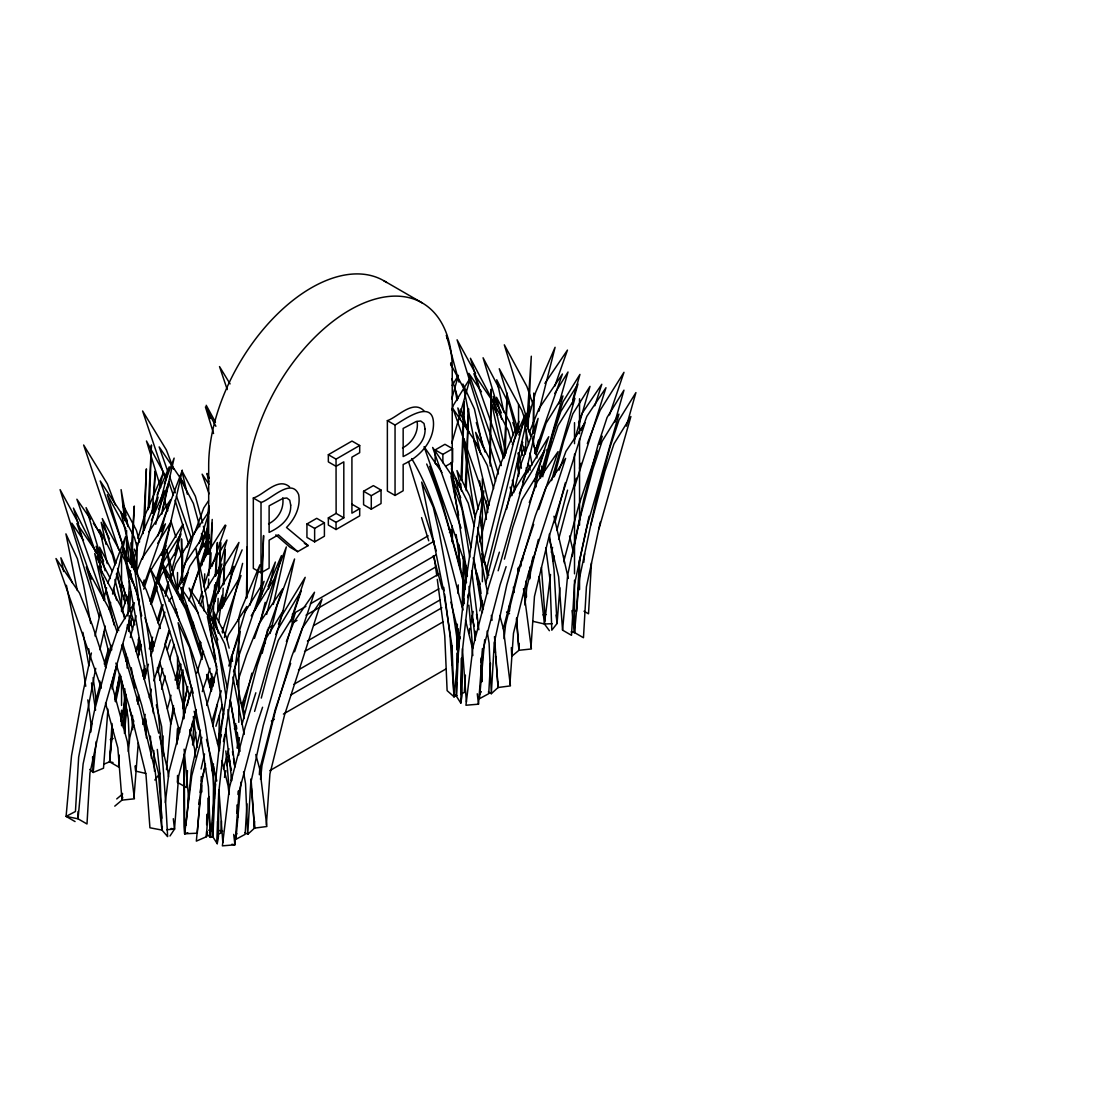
<?xml version="1.0" encoding="UTF-8"?>
<svg xmlns="http://www.w3.org/2000/svg" width="1120" height="1120" viewBox="0 0 1120 1120"><rect width="100%" height="100%" fill="white"/><g stroke="black" fill="none" stroke-linecap="round" stroke-linejoin="round"><path stroke-width="1.5" d="M136.374 571.214L136.794 542.892L136.598 572.6M218.792 790.006L218.456 836.416L217.224 843.682L212.87 836.822L213.024 823.06M457.94 649.404L458.164 628.796M462.28 657.986L462 695.8L460.782 703.08L456.414 696.206L456.568 682.444M533.204 441.63L533.246 436.562M533.274 433.188L533.778 393.064L533.512 433.244M533.442 443.73L533.484 436.744M213.066 819.616L213.752 766.374M217.476 821.324L217.224 843.682L218.666 793.338L224.756 737.87L240.31 631.442L232.092 655.536L220.808 732.368L215.334 782.894L212.87 836.822M246.792 597.87L247.198 559.496M456.694 672.126L456.904 653.212M456.946 649.768L457.338 624.162M460.81 699.636L460.782 703.08L462.21 652.736L468.3 597.268L483.854 490.84L475.636 514.92L464.352 591.752L458.878 642.292L456.414 696.206M460.88 694.47L461.286 658.35M490.252 465.976L491.064 389.228L489.916 462.728M246.428 598.108L247.226 546.784M244.776 832.58L247.758 834.302L254.52 828.114L254.618 821.24M488.334 691.964L491.316 693.686L498.078 687.498L498.148 682.346M206.528 831.544L206.444 836.71L196.336 841.12L202.048 780.822L205.394 763.798M206.626 824.67L206.794 814.352M114.772 806.148L121.968 800.128L122.08 793.254M511.35 647.584L511.756 656.306L518.952 650.286L519.078 643.412M218.652 749.336L219.422 715.19M219.604 748.916L219.912 735.238M458.038 593.488L458.234 584.892M459.606 565.53L459.774 558.698M462.238 607.012L463.428 557.158M463.232 604.884L464.044 568.974M458.696 564.256L459.214 545.048M218.694 610.4L218.792 606.914M219.24 591.234L220.598 542.416L218.288 593.18M222.614 632.954L222.768 627.732M223.398 605.066L223.594 598.094M223.986 584.15L224.952 549.276L223.328 584.808M461.958 480.256L464.156 401.8L460.964 480.466M466.214 490.602L468.51 408.674L465.332 487.326M217.686 612.36L218.12 598.402M222.418 607.012L223.174 588.196M460.754 487.438L460.866 483.952M144.382 529.886L146.384 468.888L143.15 533.568M149.352 507.696L151.424 444.962L148.176 509.642M261.632 594.79L263.592 535.542L260.344 600.222M505.134 455.924L507.192 393.19L503.958 457.87M123.438 728.014L124.852 688.786M520.856 566.23L521.052 561.106M124.754 732.676L126.168 694.232M127.12 668.01L127.54 657.538M210.322 687.372L210.658 678.65M522.578 560.112L522.704 556.626M206.85 554.512L208.376 516.194M208.516 512.708L208.782 505.736L205.506 556.43M208.726 611.982L209.006 605.024M210.448 568.442L211.064 552.762M211.274 547.54L212.24 523.152M211.666 687.092L212.086 676.648M214.228 622.65L214.494 615.678M215.054 601.748L215.81 582.582M216.09 575.61L217.406 542.514L215.208 576.31M125.902 661.304L126.196 654.332M127.302 628.166L127.442 624.68M127.806 615.958L129.402 581.098M525.322 453.908L526.47 429.52M128.702 631.428L129.402 615.748M129.64 610.526L130.494 591.374M131.04 579.194L131.278 573.972M131.586 567L134.302 506.058L130.27 563.682M153.51 509.32L153.818 502.362M154.21 493.654L155.218 471.016L152.138 513.24M204.204 586.054L204.736 573.86M208.306 587.79L208.684 579.068M208.838 575.596L212.226 519.456M212.814 622.832L214.662 584.766M526.092 472.878L526.316 467.656M528.108 427.602L531.3 356.216L526.652 426.034M129.57 577.626L129.92 570.654M119.238 755.104L118.552 766.976L109.606 761.81L103.712 764.232M121.212 721.168L124.824 700.77M132.958 726.978L133.364 720.188M176.89 744.436L178.948 727.454M187.46 770.602L186.48 787.57L177.52 782.404L177.52 775.474M192.598 744.982L193.97 721.224M236.894 813.218L237.384 804.734M237.972 794.556L238.168 791.168M481.04 662.424L481.334 657.342M518.196 571.326L518.392 567.938L518.546 571.368M529.858 578.83L530.348 570.346M591.458 562.898L588.504 613.802L584.024 611.226M121.058 721.28L121.66 711.102M177.03 739.452L177.632 729.274M246.946 803.768L245.168 834.316L235.942 839.3L240.996 782.068M490.49 663.152L488.712 693.7L479.5 698.684L484.694 639.73M112.014 723.478L109.606 761.81L113.008 762.496M117.6 690.844L117.81 687.358M208.908 796.6L206.444 836.71L207.48 832.356M221.522 820.932L220.752 833.126L217.812 834.33M465.402 675.08L464.31 692.51L461.356 693.714M134.008 797.356L138.278 742.924M531.006 647.514L534.464 596.442L548.73 537.67L585.06 422.758L565.936 451.374L559.062 470.162M266.364 825.062L269.92 773.906L284.62 714.784L322.056 599.018L302.358 628.082L291.732 656.516L275.198 711.69L261.996 765.492L260.498 779.338M509.908 684.446L513.478 633.29L528.178 574.168L565.6 458.402L545.916 487.466L535.29 515.9L518.756 571.074L505.554 624.876L504.042 638.722M259.336 774.662L259.714 769.524L275.17 709.744L290.682 663.404M169.988 835.982L174.51 829.122L178.64 776.216L196.196 709.842M499.394 552.16L488.768 586.362L473.032 646.842L465.948 705.236L478.478 704.186L482.608 651.238L500.122 584.696L506.114 566.622M161.812 751.212L163.03 735.896M559.874 587.762L557.06 623.504L551.81 630.182L550.018 579.866L545.748 547.848M112.546 728.882L109.606 761.81L112.602 729.218M170.534 724.528L173.502 705.572M124.404 733.348L126.616 709.338M166.516 769.692L170.632 725.102L174.258 708.12M177.52 782.404L178.15 775.544M231.126 780.402L231.602 775.264M474.684 639.8L475.468 631.218M562.562 630.14L567.63 575.26L578.858 522.606L592.97 468.874L602.056 441.392L618.94 414.106L586.978 526.582L574.462 584.416L571.508 635.32L562.562 630.14L558.628 576.744L549.248 538.356M572.18 556.486L583.898 498.68L598.01 444.948L607.082 417.466L623.966 390.166L614.908 422.072M600.292 522.074L586.418 586.824L583.464 637.728L574.518 632.562L579.572 577.682L595.854 501.088L609.952 447.37L619.038 419.874L635.922 392.588L626.388 426.16M583.814 562.324L584.612 553.756M187.726 804.328L188.706 793.996M96.18 741.496L93.184 772.464L103.502 768.208L107.926 709.142M213.388 836.15L210.448 837.368L215.614 784.042M215.936 780.598L216.272 777.154M459.83 636.552L453.992 696.752L456.946 695.534M185.892 825.37L191.352 770.224L200.466 730.31M128.31 751.492L129.78 737.688L133.784 720.972M524.944 605.094L526.764 587.846L538.384 539.364M153.412 713.202L131.81 546.882C153.188 641.914 162.4 739.48 167.636 836.598L161.952 830.074L162.372 826.644M165.284 802.62L169.05 771.736L184.814 711.396L192.108 688.058M90.86 731.962L91.938 723.296M150.584 748.202L151.004 744.786M205.506 765.156L201.432 780.374L197.274 833.182L184.66 833.798L191.786 775.642L201.908 737.352M198.716 804.426L199.346 799.288M200.186 792.456L201.236 783.902M201.656 780.486L202.076 777.056M549.402 630.714L544.432 623.994L550.522 574.448M210.168 687.554L211.946 673.862M218.624 622.538L222.194 595.154L214.116 624.204M115.024 701.162L119.714 675.346M177.254 684.922L181.006 664.286M179.158 678.202L179.788 674.758M242.606 709.282L244.16 700.686M193.438 744.03L195.776 732.116M212.73 726.348L217.448 704.382M212.926 686.504L214.27 679.728M212.128 770.784L213.472 763.994M217.504 743.638L223.552 713.118M223.426 741.524L224.784 734.734M467.656 597.52L468.342 594.118M112.042 688.856L116.844 665.182M114.716 699.356L119.854 674.002M224.49 777.42L225.862 770.658M226.898 765.59L228.956 755.454M242.942 710.164L251.846 673.162M468.734 633.43L469.756 628.362M470.442 624.974L473.186 611.45M486.5 569.548L525 415.03L512.274 444.528M91.392 652.988L83.412 690.368L71.526 755.748L66.094 816.396L75.054 821.562M95.018 635.992L100.366 612.5M115.752 701.834L121.184 676.354M201.712 565.46L205.702 548.87M178.612 687.736L181.874 672.448M187.306 705.432L189.798 693.406M236.992 748.048L239.176 737.856M242.074 724.262L257.264 665.448L266.35 637.952L283.234 610.666L254.618 711.396M479.822 610.834L481.992 600.642M485.618 583.66L500.822 524.832L509.894 497.336L526.778 470.05L498.162 570.78M138.446 651.294L139.552 646.184M137.13 701.484L138.614 694.68M142.66 675.962L144.872 665.756M151.564 648.494L153.188 641.718M183.246 706.93L187.292 688.212M182.994 708.736L187.782 686.616M189.798 734.972L192.738 721.364M531.552 563.556L533.022 556.738M589.078 516.25L579.502 560.49L576.548 611.38L573.566 609.658M158.2 578.438L182.336 470.162L164.878 516.656L161.182 531.454M282.114 614.824L294.56 558.992L277.088 605.486L270.13 633.444M526.036 472.528L538.118 418.39L520.646 464.87L513.674 492.828M95.718 668.332L78.652 757.204L75.446 811.496L66.094 816.396L78.05 818.818L86.996 823.984L89.95 773.08L102.466 715.246L134.428 602.77L117.53 630.056L108.458 657.538L94.346 711.27L83.118 763.938L78.05 818.818L78.05 811.496M99.918 649.754L105.28 626.108M109.116 609.224L110.642 602.476M112.56 594.034L125.58 536.62L107.842 582.96M162.246 510.454L174.118 458.108L164.332 483.672M161.798 514.122L169.078 482.034L158.69 509.194M262.22 653.31L267.568 629.678M273.322 604.352L286.328 546.938L274.722 577.29M506.534 509.32L529.886 406.336L518.882 435.092M201.068 769.006L204.554 753.97M128.87 573.678L129.668 570.332M123.438 599.284L125.034 592.592M479.892 541.968L489.006 503.51L499.464 466.466L518.91 421.428L483.378 562.464M520.436 449.442L522.018 442.75M137.788 704.242L139.384 697.564M157.892 672.546L160.3 662.522M554.89 522.704L565.362 482.692M142.772 724.444L145.208 714.378M149.282 697.578L151.326 689.178M224.392 637.546L242.62 563.374M249.984 605.22L259.924 564.76L240.884 610.106L237.762 621.432M159.81 680.288L162.75 668.458M551.334 552.398L552.594 547.33M556.794 530.446L567.56 490.112M152.978 513.506L163.128 473.214L143.696 518.252L137.984 538.454M142.45 559.258L158.088 497.14L138.656 542.178L131.53 567.434M160.356 502.068L169.232 466.802L157.164 494.76M130.368 625.058L132.062 618.338M155.736 524.314L164.192 490.728L151.466 520.24M260.134 622.482L265.202 602.336M268.59 588.91L275.352 562.044L254.954 610.456M266.658 614.404L281.456 555.632L268.044 586.698M539.014 411.096L555.086 347.298L535.64 392.336L527.562 420.966M103.684 599.368L106.596 587.874M206.542 545.594L209.034 535.738M203.574 561.316L209.16 541.758M503.272 628.908L518.714 569.128L533.68 524.44M142.842 585.004L144.158 579.964M130.312 637.476L136.038 615.65M150.822 602.532L156.996 579.026L166.082 551.544L182.966 524.258L175.336 551.11M137.858 656.684L140.938 644.924M192.192 628.362L193.522 623.336M198.814 603.19L202.076 591.556M193.326 628.796L194.208 625.436M199.304 649.25L201.068 642.544M208.992 612.318L222.04 569.716L238.938 542.43L229.866 574.322M199.99 651.35L201.32 646.324M261.282 698.082L269.22 667.856L278.292 640.374L295.176 613.088L263.228 725.564L250.712 783.398L247.758 834.302L245.532 783.734L243.53 771.764M504.392 559.146L512.764 527.254L521.85 499.758L538.734 472.472L506.786 584.948L494.27 642.782L491.316 693.686L489.09 643.118L487.088 631.148M534.982 453.628L538.51 440.202M536.116 454.062L546.084 423.206L562.968 395.92L540.078 476.504M542.528 472.836L553.98 429.184L563.066 401.702L579.95 374.416L572.796 399.588M543.214 474.936L548.954 453.11L558.026 425.628L574.91 398.342L551.544 480.592M590.814 525.014L604.926 471.296L613.998 443.8L630.882 416.514L598.934 528.99M161.63 689.192L165.158 675.906M169.554 659.302L174.104 644.448M552.888 560.924L554.218 555.94M558.614 539.35L567.434 506.142L576.338 478.128M150.584 604.072L163.828 561.344L180.978 533.904L174.776 555.464M158.116 623.21L163.044 604.688M165.284 596.274L168.798 584.738M542.192 474.418L551.6 439.082L560.826 411.516L577.962 384.062L572.236 403.97M554.218 476.728L563.612 441.392L572.838 413.812L589.988 386.372L574.714 439.446M167.398 708.778L171.024 695.282M175.098 680.12L179.634 663.264M215.908 726.278L222.404 704.578M563.934 560.616L578.886 504.994L597.254 450.94M104.272 664.034L108.304 649.208M94.766 704.424L100.576 683.018M105.056 666.554L111.132 645.232M111.734 684.264L127.372 741.748L134.414 798.812L121.968 800.128L122.752 797.244M218.736 744.632L221.424 734.748M111.216 685.496L116.732 665.476M223.37 605.682L232.274 573.328L242.13 549.864M223.412 768.74L228.928 748.734M234.444 728.714L235.816 723.716M206.738 705.446L216.902 669.158M129.626 574.168L130.578 570.794M161.476 555.408L171.01 521.836L157.682 543.382M135.926 651.518L139.272 639.772M150.234 601.16L155.484 582.694M156.436 579.334L165.97 545.762L149.086 573.048L143.752 589.218M149.31 648.9L152.642 637.154M157.416 620.368L161.714 605.262M165.046 593.502L168.392 581.756M169.82 576.716L170.772 573.356M171.724 570.01L177.926 548.184L161.042 575.47L158.368 583.548M217.448 573.594L226.982 540.008L210.098 567.294L203.686 586.698M198.576 646.198L200.004 641.158M208.11 612.626L221.942 563.948L205.058 591.234M221.97 608.328L233.898 566.356L217.014 593.642L210.07 614.67M451.738 398.846L458.416 375.34L452.2 385.392M451.766 443.226L470.372 377.762L453.488 405.048L451.878 409.892M558.936 403.886L568.008 371.994L554.666 393.54M177.716 589.288L192.99 536.214L175.84 563.654L170.422 579.88M144.046 679.21L148.428 664.258M150.864 655.956L158.634 629.398L164.934 612.164M164.962 644.168L168.854 630.882M212.282 720.552L221.284 690.788M228.802 665.994L246.82 606.466L228.564 634.606L226.828 639.534M255.836 692.776L245.21 726.978L229.488 787.458L222.39 845.852L234.92 844.802L239.05 791.854L256.564 725.312L262.57 707.238M196.784 673.064L203.546 651.392M153.846 680.848L169.638 630.882M175.434 612.57L176.484 609.238M179.648 599.242L188.062 572.6L176.596 589.764M199.164 554.288L207.592 527.646M186.34 609.168L187.39 605.836M188.972 600.838L208.978 537.558L189.868 566.174L182.994 584.962M574.896 485.968L605.976 387.716L586.852 416.332L581.7 430.416M579.474 468.23L581.042 463.288M199.136 543.256L208.754 513.492M167.37 649.88L170.576 639.954M197.302 557.27L204.792 534.114L185.094 563.178L182.154 571.074M594.832 405.776L601.79 384.272L582.092 413.336L578.55 422.814M122.836 609.574L127.092 596.61M236.894 684.194L246.47 655.032L259.14 623.518L282.688 588.756L241.598 705.502M521.668 445.522L522.732 442.288M519.288 461.356L524.076 446.768M151.956 602.952L157.304 586.782M200.256 605.78L203.462 596.078M290.92 621.838L301.294 590.618L277.662 629.65L275.842 634.48M534.478 481.222L544.838 450.016L521.206 489.034L519.4 493.864M202.286 691.6L210.028 668.388M222.194 631.918L241.01 575.554L220.066 609.882M291.9 617.12L305.186 577.332L281.498 616.14L278.474 624.162M536.004 474.838L548.73 436.716L525.056 475.524L522.634 481.936M294.56 651.812L314.51 592.242L293.804 622.216L286.37 641.494M538.664 509.544L558.068 451.626L537.362 481.6L529.298 502.488M233.52 671.72L264.096 581.322L244.874 612.178M254.436 638.414L275.002 577.612L251.216 615.804M191.912 625.352L193.032 622.076M211.96 566.384L225.876 525.434M599.48 444.388L602.266 436.198M609.504 414.904L623.98 372.316L600.152 410.284L587.328 443.506M157.738 536.102L170.464 499.926L148.876 531.79M128.38 629.09L132.44 617.582M143.444 586.334L165.438 523.852L141.876 558.614L136.808 571.214M554.722 386.26L567.462 350.084L544.894 383.39M527.688 472.668L530.012 466.102M534.646 452.942L562.422 374.01L538.874 408.772L529.368 432.404M193.998 534.576L203.742 507.962L208.53 500.808M205.128 545.538L209.132 534.576M187.18 547.148L190.134 539.252L208.894 511.574M214.298 622.384L215.516 619.178M190.946 591.766L203.154 560.126L225.148 525.084M235.06 836.388L236.866 833.644M479.514 694.4L481.32 691.656M168.952 601.216L171.822 596.918M154.826 780.024L160.076 773.346M456.036 694.61L453.992 696.752L447.118 690.634L444.766 635.936L437.29 579.376M116.732 798.924L122.724 793.912M268.548 523.824C278.18 519.176 284.298 508.606 282.758 497.924M402.472 447.986C412.034 443.044 418.81 432.446 417.13 421.498M253.33 498.022L261.016 502.46C270.466 499.996 291.536 476.938 298.69 494.718C300.79 506.94 294.91 518.924 286.51 527.478L308.21 545.58L297.682 551.656L278.376 534.828L269.122 540.176L269.122 568.148L261.016 572.824L253.33 568.386L253.33 498.022C264.054 494.816 278.124 476.686 289.604 486.906M328.342 454.706L352.002 441.056L359.688 445.494L359.688 452.676L351.918 457.156L351.918 513.17L359.688 508.676L359.688 515.858L336.042 529.522L328.342 525.07L328.342 517.888L336.126 513.408L343.812 517.846L343.812 461.846L336.042 466.326L328.342 461.888L328.342 454.706L336.042 459.144L336.126 513.408M387.366 420.63L395.052 425.068C404.362 419.44 433.496 398.216 433.524 424.088C433.286 442.484 419.048 457.17 403.158 464.534L403.158 490.77L395.052 495.446L387.366 491.008L387.366 420.63C397.684 417.158 412.916 399.392 423.906 410.76M336.042 459.144L359.688 445.494M306.936 523.964L316.722 518.322L324.408 522.76L324.408 536.228L314.636 541.87L306.936 537.432L306.936 523.964L314.636 528.402L324.408 522.76M363.58 491.26L373.366 485.618L381.052 490.056L381.052 503.524L371.28 509.166L363.58 504.728L363.58 491.26L371.28 495.698L381.052 490.056M439.012 465.626L435.162 463.4L435.162 449.932L444.948 444.29L452.634 448.728L452.634 462.196L445.648 466.228M435.162 449.932L442.862 454.37L452.634 448.728M328.342 517.888L336.042 522.34L343.812 517.846M268.156 628.166L272.692 625.562M292.306 614.222L305.9 606.382M310.422 603.778L428.148 535.808M292.46 623.028L296.982 620.41M306.04 615.188L434.322 541.114M449.414 532.406L452.438 530.656L452.438 542.178M313.586 625.632L435.834 555.044M307.398 641.032L435.694 566.972M304.528 651.574L438.858 574.028M298.494 669.872L438.858 588.826M293.818 684.362L440.216 599.844M290.948 694.904L441.868 607.768M271.32 721.028L274.344 719.292M283.402 714.056L443.38 621.698M269.766 770.672L446.208 668.808M110.222 739.704L113.162 738.486M183.834 754.292L184.156 826.518L184.66 833.798L187.768 832.734M495.628 656.264L498.078 687.498L510.426 685.888L503.44 629.006L499.786 615.552M251.398 788.2L254.52 828.114L266.868 826.504L259.882 769.608L255.78 754.488M542.976 614.922L546.098 614.586M516.488 618.982L518.952 650.286L531.412 648.97L523.474 588.63M166.656 829.71L174.51 829.122L173.306 818.692M532.672 621.264L544.432 623.994L552.328 623.686M208.74 830.2L211.862 830.508M231.91 844.256L234.92 844.802L233.716 834.386M219.254 830.536L222.684 831.18M171.066 828.478L174.51 829.122M157.304 749.434L160.076 775.306L161.952 830.074L149.926 827.778L145.964 774.41L129.164 706.146L115.878 663.082M571.102 631.876L574.518 632.562L574.518 580.244M135.31 765.926L135.688 771.106L145.754 773.444M383.754 280.7L422.212 302.904M448.588 528.444L452.438 530.656M352.002 504.238L359.688 508.676M506.59 611.968L509.572 613.69M304.36 543.368L308.21 545.58M297.682 551.656L289.996 547.218L275.828 534.884M207.004 834.316L210.448 837.368L208.432 786.87L199.906 730.758L178.122 622.706L189.63 647.654L195.818 673.89L205.436 725.662L213.094 776.776L214.494 798.784M89.754 769.398L93.184 772.464L92.568 756.784M441.924 472.472L424.074 446.684L466.662 568.246M198.366 613.088L180.516 587.286L213.906 682.57M481.46 391.734L468.846 373.31L501.326 465.542M454.006 478.618L432.656 447.454L461.076 528.15M211.428 620.648L189.112 588.056L216.944 667.114M90.482 519.064L76.888 499.226L95.452 551.936M93.38 523.306L100.184 533.218M83.496 540.148L71.848 523.152L91.574 579.152M495.432 405.314L473.9 373.646L503.342 457.24M208.978 484.232L202.132 474.166L209.062 493.822M99.414 556.598L76.916 523.488L104.048 600.53M230.076 383.894L219.52 366.576L227.234 389.55M411.684 458.598C438.998 504.826 448.826 558.796 463.036 610.022M475.552 373.534L457.086 339.808L498.428 473.998M426.692 464.016C443.674 504.21 454.258 547.05 465.234 589.274M215.46 422.142L206.22 405.286L210.308 418.53M162.176 590.24L150.43 568.792L189.756 696.318M78.554 523.376L60.088 489.65L99.4 617.218M450.548 363.944L465.836 392.168M215.894 426.272L205.436 406.952L213.556 433.538M165.788 476.644L146.468 441L160.692 487.522M125.832 528.836L107.31 494.662L127.624 561.12M112.322 571.34L99.568 547.162L105.084 570.738M110.362 578.564L97.594 554.386L101.948 572.908M498.904 387.884L483.07 357.77L497.546 406.322M102.704 539.238L86.072 507.612L101.052 557.83M501.396 412.86L493.15 396.438L496.538 411.754M497.7 415.646L491.694 403.704L503.762 458.136M109.438 538.776L101.192 522.354L106.092 544.46M103.656 561.204L96.152 546.28L99.918 563.29M101.458 566.972L94.71 553.546L104.888 599.466M469.364 432.908L457.856 407.96L460.278 419.958M209.16 478.1L207.004 473.424L208.726 482.006M72.38 582.75L60.872 557.788L63.644 571.522M459.774 487.27L451.416 468.636L455.098 487.466M460.698 497.686L450.954 475.944L458.64 515.312M216.916 629.44L207.872 609.252L211.54 628.082M217.84 639.842L207.396 616.56L215.768 659.358M531.16 435.68L523.698 417.41L528.5 444.542M532.406 438.732L536.998 457.968M480.27 452.648L476.476 443.24L452.984 408.688L488.208 508.676M185.808 489.286L182.644 481.432L159.152 446.894L168.392 473.116M124.95 518.616L100.198 480.928L122.71 544.866M173.698 469.224L166.362 449.932L142.604 410.984L164.64 476.616M115.332 504.882L107.408 483.98L83.65 445.018L118.888 550.046M169.554 476.392L175.322 492.786M176.47 496.062L191.478 538.678M123.858 548.142L126.168 554.694M125.37 618.604L121.478 607.446L98.812 566.09L118.734 630.672M127.582 624.974L133.672 642.516L152.614 707.994L158.732 733.138M117.236 632.296L108.92 608.384L86.254 567.028L111.79 649.824M532.896 404.012L526.848 386.414L504.308 344.82L527.66 421.246M525.112 419.944L521.808 410.34L499.268 368.746L518.56 431.886M526.218 423.136L530.628 435.932M476.308 422.548L485.016 451.976M429.66 466.298L441.77 501.48L464.282 582.414M169.008 482.594L173.418 495.39M175.07 500.192L188.664 544.054M134.26 549.052L135.912 553.854M132.524 582.582L124.81 560.182L102.284 518.588L115.99 563.444M512.82 422.52L516.614 433.818M494.214 405.272L492.59 400.428L470.428 358.26L478.926 386.722M116.368 573.972L125.258 603.47M96.684 553.49L73.444 508.102L81.928 536.564M139.468 601.258L122.514 549.99L146.118 589.498L160.37 628.488M144.942 617.806L154.238 645.918M159.712 662.466L167.37 685.622L179.69 732.452M106.288 667.646L92.12 624.47L79.492 593.068L56 558.53L101.36 688.072M481.992 553.742L488.852 575.232M241.136 702.604L244.384 712.488M408.562 461.65L436.282 550.83M193.242 693.098L158.844 582.442C191.786 633.094 204.176 693.028 219.478 750.624M165.452 644.882L178.654 687.512L185.248 712.852M421.554 517.608L428.708 540.806M433.3 555.702L442.204 588.952M179.326 620.858L162.988 567.854L185.654 609.224L202.216 659.4M122.822 643.916L141.722 705.194L158.522 773.472L161.84 818.23M535.78 447.818L536.802 451.15M541.366 466.102L543.396 472.738M521.612 441.854L525.168 453.474M528.206 463.442L530.236 470.092M451.934 378.812L458.024 398.748M461.076 408.716L468.174 431.984M164.248 499.142L167.79 510.776M170.842 520.744L175.924 537.348M177.436 542.332L181.51 555.632M167.118 576.954L163.562 565.32L186.102 606.914L202.454 656.88M117.516 568.428L134.778 624.918M138.838 638.204L141.372 646.506M206.584 674.506L211.442 691.292M121.604 645.134L140.056 708.932L155.148 770.966L161.952 830.074M546.966 449.512L548.38 454.44M553.546 472.5L554.498 475.79M533.932 445.536L536.284 453.74M540.988 470.162L542.864 476.728M207.634 674.94L211.876 689.71M149.968 599.354L150.92 602.644M137.41 597.016L138.348 600.292M150.584 642.992L152.936 651.196M520.394 447.006L522.704 455.28M130.34 621.656L132.65 629.93M137.284 646.464L139.468 654.808M105.49 703.038L117.852 747.964L121.968 800.128M513.31 434.658L510.118 423.01L496.552 397.32L501.69 419.216M511.336 441.882L508.158 430.234L494.592 404.544L506.044 453.376M495.586 481.348L489.202 458.052L475.636 432.362L480.774 454.258M493.626 488.572L487.242 465.276L473.676 439.586L489.076 505.26M476.742 572.614L479.92 584.192M202.664 522.886L195.37 496.258L181.804 470.568L187.334 494.144M199.794 526.778L193.41 503.482L179.844 477.792L193.27 535.038M139.594 541.954L136.402 530.292L122.836 504.616L127.974 526.498M137.172 547.512L134.442 537.516L120.876 511.84L131.152 555.618M114.94 579.502L124.432 618.072M113.442 588.392L116.634 600.04M158.606 616.518L159.502 619.808M459.018 382.102L446.432 335.16L446.992 338.59M177.492 590.142L166.698 549.906L171.99 582.554M184.1 749.182L188.692 798.728M516.334 431.62L509.474 405.146L496.734 379.778L503.888 412.09M475.286 517.454L469.714 495.95L456.96 470.568L461.482 490.98M474.264 526.372L468.258 503.216L455.518 477.834L470.974 547.568M229.166 648.144L226.156 636.566L213.416 611.184L218.316 633.304M231.308 656.404L232.582 661.374M230.706 666.974L224.714 643.832L211.96 618.45L227.416 688.184M189.644 729.736L194.474 748.328L195.538 756.938M115.066 564.914L112.49 554.988L99.736 529.62L107.282 563.64M117.208 573.188L122.094 594.902M450.884 602.154L459.942 638.708M206.5 739.438L216.804 780.976M465.5 620.046L471.646 645.148L472.85 655.564M221.942 760.662L228.088 785.764L229.096 794.444M194.152 711.242L198.66 729.554M103.796 632.142L109.116 653.8M117.306 687.106L118.132 690.438M471.758 616.098L474.208 626.15M228.2 756.714L231.476 770.126M151.592 640.892L152.81 645.904M156.338 704.886L161.63 726.586L163.786 755.874M159.544 736.498L167.706 770.028L168.504 776.972M569.548 536.018L572.782 549.458M553.966 516.25L568.33 578.466M228.802 756.518L230.02 761.558M157.388 667.772L170.758 723.226M129.808 709.212L131.81 717.598L132.678 729.68M512.358 480.312L514.724 490.42M143.052 670.026L145.054 678.482M137.2 699.258L137.998 702.646M103.124 577.962L114.184 625.1M510.16 487.046L512.05 495.558M473.228 557.774L483.364 608.93M230.062 700.098L240.1 751.24M518.14 453.012L521.43 468.23M516.908 463.624L519.092 473.76M203.392 526.26L206.682 541.478M201.432 533.484L204.358 547.008M141.68 615.902L136.654 591.612L126.714 567.238L145.614 674.1M477.596 527.45L487.746 577.766M476.49 536.396L487.704 593.572M234.388 669.746L244.23 718.578M232.946 677.012L244.188 734.412M123.2 585.956L124.922 594.37M474.656 442.344L462.896 384.02L474.404 408.982L482.762 446.908M464.086 438.83L478.254 509.152M77.308 590.464L65.912 533.862L77.42 558.824L83.608 585.06L90.734 623.476M66.402 585.242L82.642 665.854L85.75 686.266M125.944 515.34L121.086 489.636L124.642 520.618M126.588 518.77L127.554 523.922M479.584 480.858L486.444 519.442M82.908 632.366L88.942 665.868M474.376 561.974L481.264 605.332M230.524 700.91L238.028 748.174M529.69 567.21L530.474 574.14M150.5 643.594L151.41 648.746M132.398 715.33L133.56 725.718M529.998 453.026L532.098 464.898M535.094 481.852L536.004 486.948M513.38 587.286L514.29 592.452M131.278 667.688L134.89 688.324M121.982 681.212L128.282 718.83L129.36 743.232M491.316 615.412L492.114 620.256M539.014 467.67L540.68 477.918M450.898 362.656L451.444 366.086M455.07 388.43L457.016 400.456M462.588 434.826L475.062 517.244M434.196 557.074L436.842 575.946M176.722 611.772L177.562 616.924M467.404 576.114L453.488 485.31L462.056 509.348L469.798 557.144M468.986 586.39L475.356 639.968M223.594 715.008L209.944 625.926L218.498 649.964L226.24 697.76M225.694 728.714L231.812 780.584M485.968 500.584L487.774 512.484M479.892 517.72L482.23 533.022M88.718 648.732L90.272 658.924M93.114 677.628L96.348 701.526M87.822 699.86L91.392 727.188M99.848 681.128L100.366 684.53M91.504 682.906L95.578 710.164M476.532 614.348L477.288 619.444M477.778 622.832L478.282 626.234M451.024 462.532L453.026 476.224M232.484 751.562L232.974 754.964M233.478 758.352L234.486 765.142M209.482 616.84L206.71 598.01L195.986 548.66L204.204 611.044M479.332 581.546L481.054 593.446M236.278 725.55L236.768 728.952M237.258 732.354L238 737.464M471.716 570.738L478.842 629.734M227.92 709.646L234.906 766.99M549.346 534.114L554.022 569.576L557.06 623.504L556.108 615.02M456.19 534.548L460.586 569.184M212.87 676.9L213.556 682.094M193.284 716.562L197.358 747.418M480.368 516.656L481.04 521.808M481.488 525.238L482.16 530.376M443.73 587.356L444.178 590.786M444.626 594.216L450.002 635.404L453.992 696.752L451.99 646.254L443.45 590.142L421.68 482.09L433.188 507.038L439.376 533.274L448.994 585.06L456.652 636.16L458.262 661.556M204.89 764.008L205.562 769.146M130.9 542.78L134.414 570.304M463.512 556.892L466.466 582.722M477.274 693.77L478.478 704.186M571.998 610.582L574.518 632.562M127.204 542.99L129.374 561.932M138.25 639.38L139.482 651.476M539.112 576.506L544.432 623.994M468.846 605.178L472.766 648.214M463.722 598.514L464.282 603.694M225.848 750.974L229.306 790.538M144.956 668.682L145.586 675.612M494.55 642.376L495.362 652.792M250.726 779.52L251.132 784.728M563.906 556.262L564.424 563.15M516.544 617.988L518.952 650.286M462.42 648.676L466.396 702.002M218.988 791.014L222.838 842.618M121.044 714.322L121.814 724.64M541.436 567.28L545.314 620.774M529.046 571.214L529.55 578.116M144.564 718.844L145.698 734.37M494.494 636.594L498.078 687.498M251.062 778.904L254.52 828.114M207.9 798.168L210.448 837.368M481.04 665.98L481.81 681.604M237.412 804.86L238 817.012M509.39 605.682L509.642 610.918M150.374 736.064L151.396 758.31M135.436 765.87L135.688 771.106M525.812 581.196L526.498 596.89M201.208 776.552L201.432 781.676M201.572 785.106L201.866 791.938M481.026 658.952L481.894 681.59M237.664 804.79L238.14 816.97M153.776 750.526L154.518 771.344M145.796 719.012L146.356 737.856M182.294 581.266L181.524 538.916L182.014 582.568M182.448 589.75L182.602 601.972M183.442 675.388L183.89 718.76M182.07 587.804L182.224 601.776M182.994 669.872L183.498 718.326M184.212 754.67L184.66 833.798M579.544 398.762L579.544 433.706M579.544 438.886L579.544 525.252M579.544 559.776L579.544 589.596M574.518 422.688L574.518 443.66M574.518 454.132L574.518 573.79M518.546 404.516L518.546 432.46M518.546 453.082L518.546 476.14M518.546 567.252L518.546 571.116M482.356 478.646L482.356 581.728M482.356 600.614L482.356 612.612M482.356 648.704L482.356 660.828M452.242 473.774L452.242 369.292A145.026 83.734 -60 0 0 349.692 310.086A145.026 83.734 -60 0 0 247.142 487.704L247.142 595.672M452.242 526.022L452.242 541.688M452.242 646.17L452.242 665.322M442.862 454.37L442.862 462.798M395.052 425.068L395.052 495.446M371.28 495.698L371.28 509.166M336.042 522.34L336.042 529.522M314.636 528.402L314.636 541.87M265.286 638.708L265.286 643.65M261.016 502.46L261.016 572.824M238.812 619.262L238.812 722.344M238.812 737.8L238.812 754.936M238.812 791.056L238.812 797.972M208.684 554.316L208.684 465.5A145.026 83.734 -60 0 1 273.896 317.576A145.026 83.734 -60 0 1 386.596 282.478M182.56 548.604L182.56 580.286M182.56 587.034L182.56 602.77M177.52 572.53L177.52 593.502M177.52 655.816L177.52 688.674M177.52 728.35L177.52 740.46M126.588 530.418L126.588 567.168M126.588 595.07L126.588 600.306M121.548 554.358L121.548 611.604M121.548 679.756L121.548 705.46M121.548 710.164L121.548 725.746M290.696 505.134C291.452 518.504 280.07 527.366 269.122 532.378L269.122 505.82L282.828 498.442L286.846 497.994L289.744 500.22L290.696 505.134M425.096 429.184C425.404 442.47 414.036 451.374 403.158 456.554L403.158 428.428L416.234 421.498L420.714 420.98L424.018 423.472L425.096 429.184"/></g></svg>
